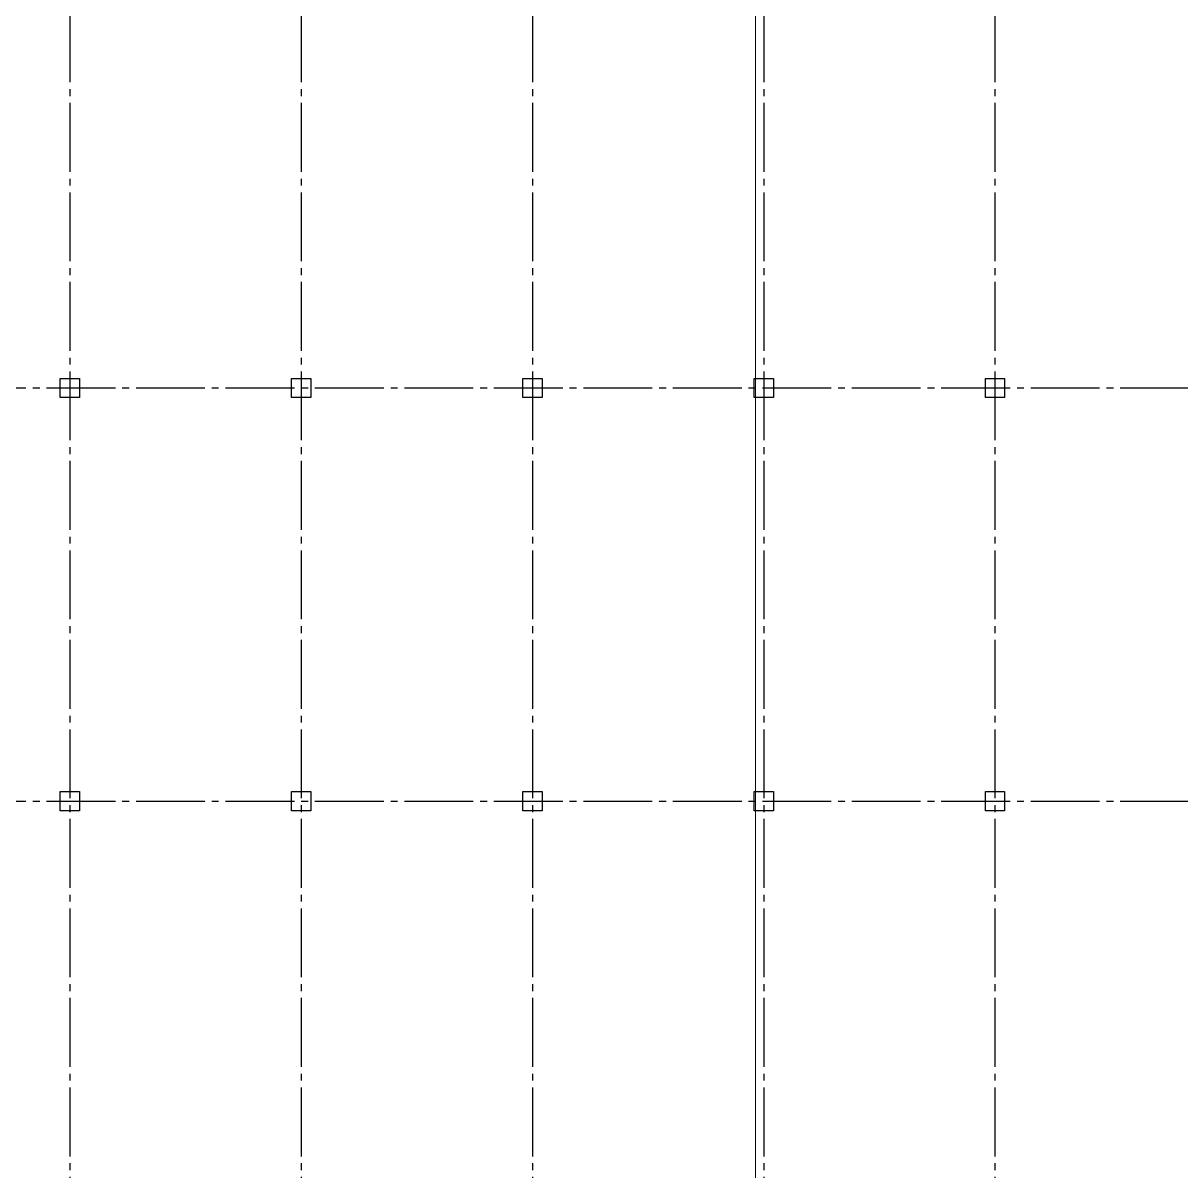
# Model space of a CAD drawing. Extents: x -18489 to 27370, y -8745 to 11880.
# Drawn here: x 6670 to 10875, y 3157 to 7325 of the extents above; entities that cross this region are included whole.
import ezdxf
from ezdxf.enums import TextEntityAlignment as Align

# ---------------------------------------------------------------- set-up
doc = ezdxf.new("R2010")
doc.units = 0
doc.header["$LTSCALE"] = 100
doc.linetypes.add('X-S-FAB-L10$0$COL-CEN-LIN', pattern=[3.25, 2.5, -0.25, 0.25, -0.25])
for name, color, linetype in [('X-S-FAB-L10$0$0-DIM-TXT', 8, 'Continuous'), ('X-S-FAB-L10$0$BLOCK', 8, 'Continuous'), ('X-S-FAB-L10$0$CCL', 8, 'X-S-FAB-L10$0$COL-CEN-LIN'), ('X-S-FAB-L10$0$COL-S', 8, 'Continuous'), ('X-S-FAB-L10$0$S-FNDN', 8, 'Continuous')]:
    doc.layers.add(name, color=color, linetype=linetype)
doc.styles.add('X-S-FAB-L10$0$CHINA', font='simplex.shx', dxfattribs={"width": 0.75, "bigfont": 'chineset.shx'})
doc.styles.add('X-S-FAB-L10$0$Standard', font='', dxfattribs={"width": 0.8})
doc.styles.add('X-S-FAB-L10$0$TG_NOTE_TEXT', font='simplex.shx', dxfattribs={"width": 0.75, "bigfont": 'chineset.shx'})
doc.styles.get('X-S-FAB-L10$0$Standard').set_extended_font_data('Microsoft JhengHei')

# ---------------------------------------------------------------- blocks, each defined once
blk = doc.blocks.new('X-S-FAB-L10$0$FAB2-L05')
at = {"layer": 'X-S-FAB-L10$0$CCL'}
for p, q in [((-19320, 11005), (-19320, 0)), ((-18480, 11005), (-18480, 0)), ((-17640, 11005), (-17640, 0)), ((-16800, 11005), (-16800, 0)), ((-15960, 11005), (-15960, 0)), ((-26880, 6720), (1210, 6720)), ((-26880, 5220), (1210, 5220))]:
    blk.add_line(p, q, dxfattribs=at)
at = {"layer": 'X-S-FAB-L10$0$COL-S'}
for points in [[(-19355, 6755), (-19285, 6755), (-19285, 6685), (-19355, 6685)], [(-18515, 6755), (-18445, 6755), (-18445, 6685), (-18515, 6685)], [(-17675, 6755), (-17605, 6755), (-17605, 6685), (-17675, 6685)], [(-16835, 6755), (-16765, 6755), (-16765, 6685), (-16835, 6685)], [(-15995, 6755), (-15925, 6755), (-15925, 6685), (-15995, 6685)], [(-19355, 5255), (-19285, 5255), (-19285, 5185), (-19355, 5185)], [(-18515, 5255), (-18445, 5255), (-18445, 5185), (-18515, 5185)], [(-17675, 5255), (-17605, 5255), (-17605, 5185), (-17675, 5185)], [(-16835, 5255), (-16765, 5255), (-16765, 5185), (-16835, 5185)], [(-15995, 5255), (-15925, 5255), (-15925, 5185), (-15995, 5185)]]:
    blk.add_lwpolyline(points, close=True, dxfattribs=at)
blk = doc.blocks.new('X-S-FAB-L10')
at = {"layer": 'X-S-FAB-L10$0$COL-S'}
for p, q in [((6805, 6035), (6875, 6035)), ((6805, 5965), (6805, 6035)), ((6875, 6035), (6875, 5965)), ((7645, 6035), (7715, 6035)), ((7645, 5965), (7645, 6035)), ((7715, 6035), (7715, 5965)), ((8485, 6035), (8555, 6035)), ((8485, 5965), (8485, 6035)), ((8555, 6035), (8555, 5965)), ((9325, 6035), (9395, 6035)), ((9325, 5965), (9325, 6035)), ((9395, 6035), (9395, 5965)), ((10165, 6035), (10235, 6035)), ((10165, 5965), (10165, 6035)), ((10235, 6035), (10235, 5965)), ((6875, 5965), (6805, 5965)), ((7715, 5965), (7645, 5965)), ((8555, 5965), (8485, 5965)), ((9395, 5965), (9325, 5965)), ((10235, 5965), (10165, 5965)), ((6805, 4535), (6875, 4535)), ((6805, 4465), (6805, 4535)), ((6875, 4535), (6875, 4465)), ((7645, 4535), (7715, 4535)), ((7645, 4465), (7645, 4535)), ((7715, 4535), (7715, 4465)), ((8485, 4535), (8555, 4535)), ((8485, 4465), (8485, 4535)), ((8555, 4535), (8555, 4465)), ((9325, 4535), (9395, 4535)), ((9325, 4465), (9325, 4535)), ((9395, 4535), (9395, 4465)), ((10165, 4535), (10235, 4535)), ((10165, 4465), (10165, 4535)), ((10235, 4535), (10235, 4465)), ((6875, 4465), (6805, 4465)), ((7715, 4465), (7645, 4465)), ((8555, 4465), (8485, 4465)), ((9395, 4465), (9325, 4465)), ((10235, 4465), (10165, 4465))]:
    blk.add_line(p, q, dxfattribs=at)
at = {"layer": 'X-S-FAB-L10$0$S-FNDN', "lineweight": 0, "flags": 128}
for points in [[(11935, 9055), (4350, 9055), (4350, 7470), (9330, 7470), (9330, -55), (11935, -55), (11935, 4530), (11070, 4530), (11070, 5003), (11935, 5003)], [(4350, 7470), (1830, 7470), (1830, 1500), (1812.5, 1500), (1812.5, -55), (9330, -55), (9330, 7470)]]:
    blk.add_lwpolyline(points, close=True, dxfattribs=at)
at = {"layer": 'X-S-FAB-L10$0$BLOCK'}
blk.add_blockref('X-S-FAB-L10$0$FAB2-L05', (26160, -720), dxfattribs=at)
at = {"style": 'X-S-FAB-L10$0$TG_NOTE_TEXT', "width": 0.5, "flags": 1}
for p in [(7463.301, 9020), (18268.251, 8649), (11197.77, 4800.167), (16485.801, 4800.167), (25420.27, 2635), (13360, 320.001, 0), (7463.301, -33.333)]:
    blk.add_attdef('WH', text='', height=20, dxfattribs=at).set_placement(p, align=Align.BOTTOM_LEFT)
at = {"width": 0.5}
for style, p in [('X-S-FAB-L10$0$TG_NOTE_TEXT', (7585, 9020)), ('X-S-FAB-L10$0$TG_NOTE_TEXT', (18389.95, 8649)), ('X-S-FAB-L10$0$TG_NOTE_TEXT', (11117.5, 4813.5)), ('X-S-FAB-L10$0$TG_NOTE_TEXT', (16607.5, 4813.5)), ('X-S-FAB-L10$0$TG_NOTE_TEXT', (25350, 2635)), ('X-S-FAB-L10$0$Standard', (13129.375, 325.001, 0)), ('X-S-FAB-L10$0$TG_NOTE_TEXT', (7585, -20))]:
    blk.add_attdef('DESC', text='', height=10, dxfattribs=dict(at, style=style)).set_placement(p, align=Align.BOTTOM_LEFT)
for tag, style, p in [('TYPE', 'X-S-FAB-L10$0$TG_NOTE_TEXT', (7619.286, 9020)), ('NO', 'X-S-FAB-L10$0$TG_NOTE_TEXT', (7650.095, 9020)), ('TYPE', 'X-S-FAB-L10$0$TG_NOTE_TEXT', (18424.236, 8649)), ('NO', 'X-S-FAB-L10$0$TG_NOTE_TEXT', (18455.045, 8649)), ('NO', 'X-S-FAB-L10$0$TG_NOTE_TEXT', (11088.595, 4813.5)), ('TYPE', 'X-S-FAB-L10$0$TG_NOTE_TEXT', (11151.786, 4813.5)), ('TYPE', 'X-S-FAB-L10$0$TG_NOTE_TEXT', (16641.786, 4813.5)), ('NO', 'X-S-FAB-L10$0$TG_NOTE_TEXT', (16672.595, 4813.5)), ('NO', 'X-S-FAB-L10$0$TG_NOTE_TEXT', (25313, 2635)), ('TYPE', 'X-S-FAB-L10$0$TG_NOTE_TEXT', (25350, 2635)), ('NO', 'X-S-FAB-L10$0$Standard', (13100, 320.001, 0)), ('TYPE', 'X-S-FAB-L10$0$Standard', (13129.375, 320.001, 0)), ('TYPE', 'X-S-FAB-L10$0$TG_NOTE_TEXT', (7619.286, -20)), ('NO', 'X-S-FAB-L10$0$TG_NOTE_TEXT', (7650.095, -20))]:
    blk.add_attdef(tag, text='', height=10, dxfattribs=dict(at, style=style)).set_placement(p, align=Align.BOTTOM_RIGHT)
at = {"style": 'X-S-FAB-L10$0$TG_NOTE_TEXT', "width": 0.5, "flags": 1}
for rotation, p in [(180, (43, 7480)), (180, (943, 7480)), (90, (24310, 3717.77)), (270, (17080, 1711.699))]:
    blk.add_attdef('WH', text='', height=20, rotation=rotation, dxfattribs=at).set_placement(p, align=Align.BOTTOM_LEFT)
at = {"width": 0.5}
for rotation, style, p in [(180, 'X-S-FAB-L10$0$Standard', (317.625, 7480)), (180, 'X-S-FAB-L10$0$Standard', (1217.625, 7480)), (90, 'X-S-FAB-L10$0$TG_NOTE_TEXT', (24310, 3647.5)), (270, 'X-S-FAB-L10$0$TG_NOTE_TEXT', (17080, 1605))]:
    blk.add_attdef('DESC', text='', height=10, rotation=rotation, dxfattribs=dict(at, style=style)).set_placement(p, align=Align.BOTTOM_LEFT)
for tag, rotation, style, p in [('TYPE', 180, 'X-S-FAB-L10$0$Standard', (317.625, 7480)), ('NO', 180, 'X-S-FAB-L10$0$Standard', (347, 7480)), ('TYPE', 180, 'X-S-FAB-L10$0$Standard', (1217.625, 7480)), ('NO', 180, 'X-S-FAB-L10$0$Standard', (1247, 7480)), ('TYPE', 90, 'X-S-FAB-L10$0$TG_NOTE_TEXT', (24310, 3647.5)), ('NO', 90, 'X-S-FAB-L10$0$TG_NOTE_TEXT', (24310, 3610.5)), ('TYPE', 270, 'X-S-FAB-L10$0$TG_NOTE_TEXT', (17080, 1605)), ('NO', 270, 'X-S-FAB-L10$0$TG_NOTE_TEXT', (17080, 1573))]:
    blk.add_attdef(tag, text='', height=10, rotation=rotation, dxfattribs=dict(at, style=style)).set_placement(p, align=Align.BOTTOM_RIGHT)
at = {"layer": 'X-S-FAB-L10$0$0-DIM-TXT', "style": 'X-S-FAB-L10$0$CHINA', "width": 0.75}
for p in [(667.414, 7855.1, -2689.4), (22627.353, 6728.814), (25644.722, 6728.814), (24778.787, 5569.051), (1118.252, 4980), (417.801, 4594.623), (23874.84, 4355), (22927.43, 4330.122), (23749.869, 3901.367), (417.801, 3765.236), (1118.252, 3730), (417.801, 3115.79), (536.882, 2227.832), (16908.994, 1782.652), (888.445, 880.466), (16977.43, 750), (18878.841, 750), (25641.221, 553.233), (21364.03, 526.894)]:
    blk.add_attdef('HIG', text='', height=80, dxfattribs=at).set_placement(p, align=Align.MIDDLE_LEFT)

msp = doc.modelspace()

# ---------------------------------------------------------------- block references
msp.add_blockref('X-S-FAB-L10', (0, 0))

doc.saveas('drawing.dxf')
